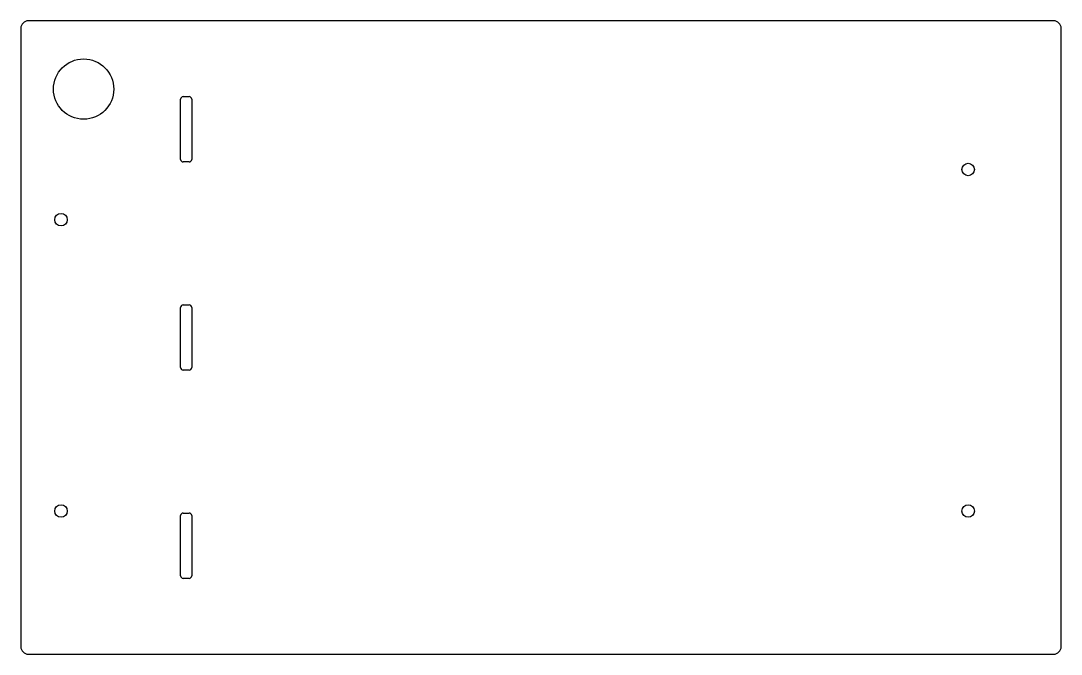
# Model space of a CAD drawing. Header units: millimetres. Extents: x 0 to 207, y 0 to 126.
import ezdxf

# ---------------------------------------------------------------- set-up
doc = ezdxf.new("R2010")
doc.units = ezdxf.units.MM
doc.layers.add('CUT', color=4, linetype='Continuous')
doc.layers.add('OUTLINE', color=7, linetype='Continuous')

msp = doc.modelspace()

# ---------------------------------------------------------------- linework, layer by layer
at = {"layer": 'CUT'}
for p, q in [((31.8, 98.5), (31.8, 110.5)), ((32.3, 111), (33.5, 111)), ((34, 110.5), (34, 98.5)), ((33.5, 98), (32.3, 98)), ((31.8, 57.05), (31.8, 69.05)), ((32.3, 69.55), (33.5, 69.55)), ((34, 69.05), (34, 57.05)), ((33.5, 56.55), (32.3, 56.55)), ((31.8, 15.6), (31.8, 27.6)), ((32.3, 28.1), (33.5, 28.1)), ((34, 27.6), (34, 15.6)), ((33.5, 15.1), (32.3, 15.1))]:
    msp.add_line(p, q, dxfattribs=at)
for centre, radius in [((12.5, 112.5), 6), ((188.5, 96.5), 1.25), ((8, 86.5), 1.25), ((8, 28.5), 1.25), ((188.5, 28.5), 1.25)]:
    msp.add_circle(centre, radius, dxfattribs=at)
for centre, start, end in [((32.3, 110.5), 90, 180), ((33.5, 110.5), 360, 90), ((32.3, 98.5), 180, 270), ((33.5, 98.5), 270, 0), ((32.3, 69.05), 90, 180), ((33.5, 69.05), 360, 90), ((32.3, 57.05), 180, 270), ((33.5, 57.05), 270, 0), ((32.3, 27.6), 90, 180), ((33.5, 27.6), 360, 90), ((32.3, 15.6), 180, 270), ((33.5, 15.6), 270, 0)]:
    msp.add_arc(centre, 0.5, start, end, dxfattribs=at)
at = {"layer": 'OUTLINE'}
for p, q in [((0, 124.6), (0, 1.5)), ((205.5, 126.1), (1.5, 126.1)), ((207, 1.5), (207, 124.6)), ((1.5, 0), (205.5, 0))]:
    msp.add_line(p, q, dxfattribs=at)
for centre, start, end in [((1.5, 124.6), 90, 180), ((205.5, 124.6), 0, 90), ((1.5, 1.5), 180, 270), ((205.5, 1.5), 270, 0)]:
    msp.add_arc(centre, 1.5, start, end, dxfattribs=at)

doc.saveas('drawing.dxf')
